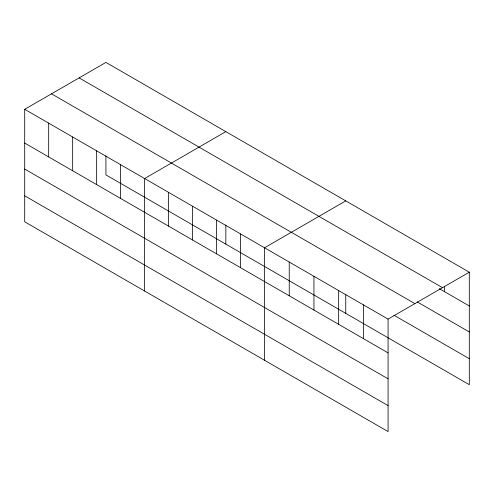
<?xml version="1.0" encoding="UTF-8"?>
<svg xmlns="http://www.w3.org/2000/svg" width="494" height="494" viewBox="0 0 494 494"><rect width="100%" height="100%" fill="white"/><g stroke="black" fill="none" stroke-linecap="round" stroke-linejoin="round"><path stroke-width="0.74" d="M24.7 109.304L388.074 319.099L388.074 431.589L24.7 221.794L24.7 109.304L105.926 62.411L469.3 272.206L469.3 384.696L105.926 174.901L105.926 155.801M225.838 131.645L144.612 178.538L144.612 291.028M345.751 200.873L264.531 247.772L264.531 360.256M388.074 319.099L469.3 272.206M79.12 77.885L442.494 287.681M439.246 288.62L469.3 305.971M417.208 301.877L469.3 331.949M51.506 93.829L414.88 303.625M393.835 315.147L469.3 358.712M24.7 143.075L388.074 352.864M24.7 169.053L388.074 378.842M24.7 195.815L388.074 405.611M444.588 286.335L444.588 291.707M363.368 304.835L363.368 338.6M345.751 294.263L345.751 313.363M338.656 290.565L338.656 324.336M313.949 276.3L313.949 310.065M289.237 262.036L289.237 295.801M240.547 233.921L240.547 267.686M225.838 225.029L225.838 244.135M216.563 220.077L216.563 253.842M192.58 206.233L192.58 239.998M168.596 192.382L168.596 226.147M120.629 164.693L120.629 198.458M96.651 150.843L96.651 184.614M72.667 136.999L72.667 170.763M48.684 123.154L48.684 156.919"/></g></svg>
